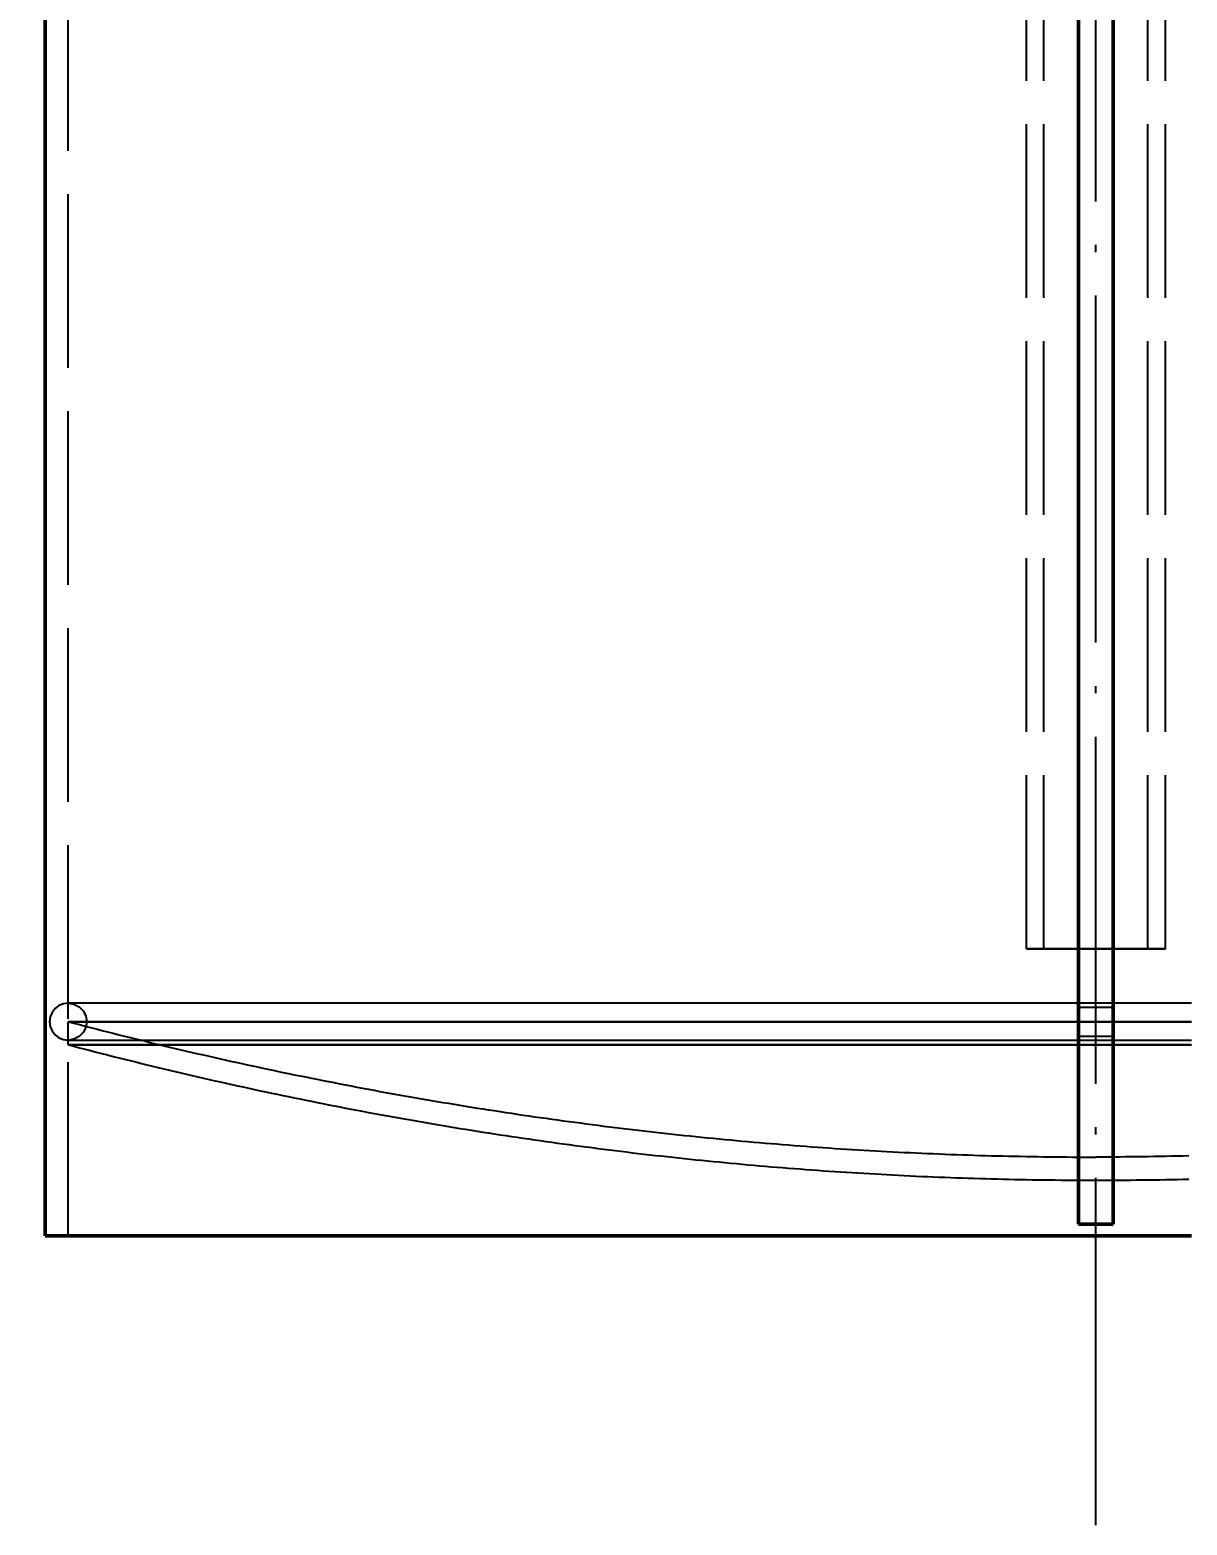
# Model space of a CAD drawing. Header units: millimetres. Extents: x 0 to 420, y 0 to 297.
# Drawn here: x 68.94 to 88.93, y 131 to 156.84 of the extents above; entities that cross this region are included whole.
import ezdxf

# ---------------------------------------------------------------- set-up
doc = ezdxf.new("R2010")
doc.units = ezdxf.units.MM
doc.linetypes.add('ISO02-TRAZOS', pattern=[3.75, 3, -0.75])
doc.linetypes.add('ISO04-TRAZO-PUNTO', pattern=[7.625, 6, -0.75, 0.125, -0.75])
for name, color, linetype, lineweight in [('01-VISIBLE', 7, 'CONTINUOUS', 50), ('02-OCULTA', 4, 'ISO02-TRAZOS', 25), ('03-EJE', 1, 'ISO04-TRAZO-PUNTO', 25), ('04-COTA', 3, 'CONTINUOUS', 25)]:
    doc.layers.add(name, color=color, linetype=linetype, lineweight=lineweight)
doc.styles.add('ISO3098', font='isocpeur.ttf')
doc.dimstyles.new('FLAMA-ISO', dxfattribs={"dimtxt": 3.5, "dimasz": 3, "dimexe": 2, "dimexo": 1, "dimgap": 1, "dimtad": 1, "dimdec": 1, "dimtxsty": 'ISO3098', "dimcen": 2.5, "dimclrd": 3, "dimclre": 3, "dimclrt": 3, "dimazin": 3, "dimtfac": 1, "dimtmove": 0, "dimatfit": 3, "dimlwd": 25, "dimlwe": 25})

msp = doc.modelspace()

# ---------------------------------------------------------------- linework, layer by layer
at = {"layer": '01-VISIBLE'}
for p, q in [((69.2, 136), (69.2, 164.08)), ((87.05, 136.2), (87.05, 164.08)), ((87.65, 136.2), (87.65, 164.08)), ((87.05, 136.2), (87.65, 136.2))]:
    msp.add_line(p, q, dxfattribs=at)
msp.add_lwpolyline([(69.2, 136), (69.3, 136), (69.4, 136), (69.5, 136), (69.6, 136), (69.7, 136), (69.8, 136), (69.9, 136), (70, 136), (70.1, 136), (70.2, 136), (70.3, 136), (70.4, 136), (70.5, 136), (70.6, 136), (70.7, 136), (70.8, 136), (70.9, 136), (71, 136), (71.1, 136), (71.2, 136), (71.3, 136), (71.4, 136), (71.5, 136), (71.6, 136), (71.7, 136), (71.8, 136), (71.9, 136), (72, 136), (72.1, 136), (72.2, 136), (72.3, 136), (72.4, 136), (72.5, 136), (72.6, 136), (72.7, 136), (72.8, 136), (72.9, 136), (73, 136), (73.1, 136), (73.2, 136), (73.3, 136), (73.4, 136), (73.5, 136), (73.6, 136), (73.7, 136), (73.8, 136), (73.9, 136), (74, 136), (74.1, 136), (74.2, 136), (74.3, 136), (74.4, 136), (74.5, 136), (74.6, 136), (74.7, 136), (74.8, 136), (74.9, 136), (75, 136), (75.1, 136), (75.2, 136), (75.3, 136), (75.4, 136), (75.5, 136), (75.6, 136), (75.7, 136), (75.8, 136), (75.9, 136), (76, 136), (76.1, 136), (76.2, 136), (76.3, 136), (76.4, 136), (76.5, 136), (76.6, 136), (76.7, 136), (76.8, 136), (76.9, 136), (77, 136), (77.1, 136), (77.2, 136), (77.3, 136), (77.4, 136), (77.5, 136), (77.6, 136), (77.7, 136), (77.8, 136), (77.9, 136), (78, 136), (78.1, 136), (78.2, 136), (78.3, 136), (78.4, 136), (78.5, 136), (78.6, 136), (78.7, 136), (78.8, 136), (78.9, 136), (79, 136), (79.1, 136), (79.2, 136), (79.3, 136), (79.4, 136), (79.5, 136), (79.6, 136), (79.7, 136), (79.8, 136), (79.9, 136), (80, 136), (80.1, 136), (80.2, 136), (80.3, 136), (80.4, 136), (80.5, 136), (80.6, 136), (80.7, 136), (80.8, 136), (80.9, 136), (81, 136), (81.1, 136), (81.2, 136), (81.3, 136), (81.4, 136), (81.5, 136), (81.6, 136), (81.7, 136), (81.8, 136), (81.9, 136), (82, 136), (82.1, 136), (82.2, 136), (82.3, 136), (82.4, 136), (82.5, 136), (82.6, 136), (82.7, 136), (82.8, 136), (82.9, 136), (83, 136), (83.1, 136), (83.2, 136), (83.3, 136), (83.4, 136), (83.5, 136), (83.6, 136), (83.7, 136), (83.8, 136), (83.9, 136), (84, 136), (84.1, 136), (84.2, 136), (84.3, 136), (84.4, 136), (84.5, 136), (84.6, 136), (84.7, 136), (84.8, 136), (84.9, 136), (85, 136), (85.1, 136), (85.2, 136), (85.3, 136), (85.4, 136), (85.5, 136), (85.6, 136), (85.7, 136), (85.8, 136), (85.9, 136), (86, 136), (86.1, 136), (86.2, 136), (86.3, 136), (86.4, 136), (86.5, 136), (86.6, 136), (86.7, 136), (86.8, 136), (86.9, 136), (87, 136), (87.1, 136), (87.2, 136), (87.3, 136), (87.4, 136), (87.5, 136), (87.6, 136), (87.7, 136), (87.8, 136), (87.9, 136), (88, 136), (88.1, 136), (88.2, 136), (88.3, 136), (88.4, 136), (88.5, 136), (88.6, 136), (88.7, 136), (88.8, 136), (88.9, 136), (89, 136)], dxfattribs=at)
at = {"layer": '02-OCULTA'}
for p, q in [((86.15, 140.96), (86.15, 246.1)), ((86.45, 140.96), (86.45, 246.1)), ((88.25, 140.96), (88.25, 246.1)), ((88.55, 140.96), (88.55, 246.1)), ((69.6, 136), (69.6, 233.435)), ((87.05, 139.948), (87.05, 233.115)), ((87.65, 139.948), (87.65, 233.115)), ((69.6, 139.3), (69.6, 139.7)), ((87.05, 136.2), (87.05, 139.452)), ((87.65, 136.2), (87.65, 139.452)), ((87.05, 136.2), (87.65, 136.2))]:
    msp.add_line(p, q, dxfattribs=at)
for points in [[(88.55, 140.96), (88.45, 140.96), (88.35, 140.96), (88.25, 140.96), (88.15, 140.96), (88.05, 140.96), (87.95, 140.96), (87.85, 140.96), (87.75, 140.96), (87.65, 140.96), (87.55, 140.96), (87.45, 140.96), (87.35, 140.96), (87.25, 140.96), (87.15, 140.96), (87.05, 140.96), (86.95, 140.96), (86.85, 140.96), (86.75, 140.96), (86.65, 140.96), (86.55, 140.96), (86.45, 140.96), (86.35, 140.96), (86.25, 140.96), (86.15, 140.96)], [(86.15, 140.96), (86.25, 140.96), (86.35, 140.96), (86.45, 140.96), (86.55, 140.96), (86.65, 140.96), (86.75, 140.96), (86.85, 140.96), (86.95, 140.96), (87.05, 140.96), (87.15, 140.96), (87.25, 140.96), (87.35, 140.96), (87.45, 140.96), (87.55, 140.96), (87.65, 140.96), (87.75, 140.96), (87.85, 140.96), (87.95, 140.96), (88.05, 140.96), (88.15, 140.96), (88.25, 140.96), (88.35, 140.96), (88.45, 140.96), (88.55, 140.96)], [(88.25, 140.96), (88.15, 140.96), (88.05, 140.96), (87.95, 140.96), (87.85, 140.96), (87.75, 140.96), (87.65, 140.96), (87.55, 140.96), (87.45, 140.96), (87.35, 140.96), (87.25, 140.96), (87.15, 140.96), (87.05, 140.96), (86.95, 140.96), (86.85, 140.96), (86.75, 140.96), (86.65, 140.96), (86.55, 140.96), (86.45, 140.96)], [(86.45, 140.96), (86.55, 140.96), (86.65, 140.96), (86.75, 140.96), (86.85, 140.96), (86.95, 140.96), (87.05, 140.96), (87.15, 140.96), (87.25, 140.96), (87.35, 140.96), (87.45, 140.96), (87.55, 140.96), (87.65, 140.96), (87.75, 140.96), (87.85, 140.96), (87.95, 140.96), (88.05, 140.96), (88.15, 140.96), (88.25, 140.96)], [(69.6, 140.02), (69.517, 140.009), (69.44, 139.977), (69.374, 139.926), (69.323, 139.86), (69.291, 139.783), (69.28, 139.7)], [(89, 140.02), (88.9, 140.02), (88.8, 140.02), (88.7, 140.02), (88.6, 140.02), (88.5, 140.02), (88.4, 140.02), (88.3, 140.02), (88.2, 140.02), (88.1, 140.02), (88, 140.02), (87.9, 140.02), (87.8, 140.02), (87.7, 140.02), (87.6, 140.02), (87.5, 140.02), (87.4, 140.02), (87.3, 140.02), (87.2, 140.02), (87.1, 140.02), (87, 140.02), (86.9, 140.02), (86.8, 140.02), (86.7, 140.02), (86.6, 140.02), (86.5, 140.02), (86.4, 140.02), (86.3, 140.02), (86.2, 140.02), (86.1, 140.02), (86, 140.02), (85.9, 140.02), (85.8, 140.02), (85.7, 140.02), (85.6, 140.02), (85.5, 140.02), (85.4, 140.02), (85.3, 140.02), (85.2, 140.02), (85.1, 140.02), (85, 140.02), (84.9, 140.02), (84.8, 140.02), (84.7, 140.02), (84.6, 140.02), (84.5, 140.02), (84.4, 140.02), (84.3, 140.02), (84.2, 140.02), (84.1, 140.02), (84, 140.02), (83.9, 140.02), (83.8, 140.02), (83.7, 140.02), (83.6, 140.02), (83.5, 140.02), (83.4, 140.02), (83.3, 140.02), (83.2, 140.02), (83.1, 140.02), (83, 140.02), (82.9, 140.02), (82.8, 140.02), (82.7, 140.02), (82.6, 140.02), (82.5, 140.02), (82.4, 140.02), (82.3, 140.02), (82.2, 140.02), (82.1, 140.02), (82, 140.02), (81.9, 140.02), (81.8, 140.02), (81.7, 140.02), (81.6, 140.02), (81.5, 140.02), (81.4, 140.02), (81.3, 140.02), (81.2, 140.02), (81.1, 140.02), (81, 140.02), (80.9, 140.02), (80.8, 140.02), (80.7, 140.02), (80.6, 140.02), (80.5, 140.02), (80.4, 140.02), (80.3, 140.02), (80.2, 140.02), (80.1, 140.02), (80, 140.02), (79.9, 140.02), (79.8, 140.02), (79.7, 140.02), (79.6, 140.02), (79.5, 140.02), (79.4, 140.02), (79.3, 140.02), (79.2, 140.02), (79.1, 140.02), (79, 140.02), (78.9, 140.02), (78.8, 140.02), (78.7, 140.02), (78.6, 140.02), (78.5, 140.02), (78.4, 140.02), (78.3, 140.02), (78.2, 140.02), (78.1, 140.02), (78, 140.02), (77.9, 140.02), (77.8, 140.02), (77.7, 140.02), (77.6, 140.02), (77.5, 140.02), (77.4, 140.02), (77.3, 140.02), (77.2, 140.02), (77.1, 140.02), (77, 140.02), (76.9, 140.02), (76.8, 140.02), (76.7, 140.02), (76.6, 140.02), (76.5, 140.02), (76.4, 140.02), (76.3, 140.02), (76.2, 140.02), (76.1, 140.02), (76, 140.02), (75.9, 140.02), (75.8, 140.02), (75.7, 140.02), (75.6, 140.02), (75.5, 140.02), (75.4, 140.02), (75.3, 140.02), (75.2, 140.02), (75.1, 140.02), (75, 140.02), (74.9, 140.02), (74.8, 140.02), (74.7, 140.02), (74.6, 140.02), (74.5, 140.02), (74.4, 140.02), (74.3, 140.02), (74.2, 140.02), (74.1, 140.02), (74, 140.02), (73.9, 140.02), (73.8, 140.02), (73.7, 140.02), (73.6, 140.02), (73.5, 140.02), (73.4, 140.02), (73.3, 140.02), (73.2, 140.02), (73.1, 140.02), (73, 140.02), (72.9, 140.02), (72.8, 140.02), (72.7, 140.02), (72.6, 140.02), (72.5, 140.02), (72.4, 140.02), (72.3, 140.02), (72.2, 140.02), (72.1, 140.02), (72, 140.02), (71.9, 140.02), (71.8, 140.02), (71.7, 140.02), (71.6, 140.02), (71.5, 140.02), (71.4, 140.02), (71.3, 140.02), (71.2, 140.02), (71.1, 140.02), (71, 140.02), (70.9, 140.02), (70.8, 140.02), (70.7, 140.02), (70.6, 140.02), (70.5, 140.02), (70.4, 140.02), (70.3, 140.02), (70.2, 140.02), (70.1, 140.02), (70, 140.02), (69.9, 140.02), (69.8, 140.02), (69.7, 140.02), (69.6, 140.02)], [(89, 140.02), (88.9, 140.02), (88.8, 140.02), (88.7, 140.02), (88.6, 140.02), (88.5, 140.02), (88.4, 140.02), (88.3, 140.02), (88.2, 140.02), (88.1, 140.02), (88, 140.02), (87.9, 140.02), (87.8, 140.02), (87.7, 140.02), (87.6, 140.02), (87.5, 140.02), (87.4, 140.02), (87.3, 140.02), (87.2, 140.02), (87.1, 140.02), (87, 140.02), (86.9, 140.02), (86.8, 140.02), (86.7, 140.02), (86.6, 140.02), (86.5, 140.02), (86.4, 140.02), (86.3, 140.02), (86.2, 140.02), (86.1, 140.02), (86, 140.02), (85.9, 140.02), (85.8, 140.02), (85.7, 140.02), (85.6, 140.02), (85.5, 140.02), (85.4, 140.02), (85.3, 140.02), (85.2, 140.02), (85.1, 140.02), (85, 140.02), (84.9, 140.02), (84.8, 140.02), (84.7, 140.02), (84.6, 140.02), (84.5, 140.02), (84.4, 140.02), (84.3, 140.02), (84.2, 140.02), (84.1, 140.02), (84, 140.02), (83.9, 140.02), (83.8, 140.02), (83.7, 140.02), (83.6, 140.02), (83.5, 140.02), (83.4, 140.02), (83.3, 140.02), (83.2, 140.02), (83.1, 140.02), (83, 140.02), (82.9, 140.02), (82.8, 140.02), (82.7, 140.02), (82.6, 140.02), (82.5, 140.02), (82.4, 140.02), (82.3, 140.02), (82.2, 140.02), (82.1, 140.02), (82, 140.02), (81.9, 140.02), (81.8, 140.02), (81.7, 140.02), (81.6, 140.02), (81.5, 140.02), (81.4, 140.02), (81.3, 140.02), (81.2, 140.02), (81.1, 140.02), (81, 140.02), (80.9, 140.02), (80.8, 140.02), (80.7, 140.02), (80.6, 140.02), (80.5, 140.02), (80.4, 140.02), (80.3, 140.02), (80.2, 140.02), (80.1, 140.02), (80, 140.02), (79.9, 140.02), (79.8, 140.02), (79.7, 140.02), (79.6, 140.02), (79.5, 140.02), (79.4, 140.02), (79.3, 140.02), (79.2, 140.02), (79.1, 140.02), (79, 140.02), (78.9, 140.02), (78.8, 140.02), (78.7, 140.02), (78.6, 140.02), (78.5, 140.02), (78.4, 140.02), (78.3, 140.02), (78.2, 140.02), (78.1, 140.02), (78, 140.02), (77.9, 140.02), (77.8, 140.02), (77.7, 140.02), (77.6, 140.02), (77.5, 140.02), (77.4, 140.02), (77.3, 140.02), (77.2, 140.02), (77.1, 140.02), (77, 140.02), (76.9, 140.02), (76.8, 140.02), (76.7, 140.02), (76.6, 140.02), (76.5, 140.02), (76.4, 140.02), (76.3, 140.02), (76.2, 140.02), (76.1, 140.02), (76, 140.02), (75.9, 140.02), (75.8, 140.02), (75.7, 140.02), (75.6, 140.02), (75.5, 140.02), (75.4, 140.02), (75.3, 140.02), (75.2, 140.02), (75.1, 140.02), (75, 140.02), (74.9, 140.02), (74.8, 140.02), (74.7, 140.02), (74.6, 140.02), (74.5, 140.02), (74.4, 140.02), (74.3, 140.02), (74.2, 140.02), (74.1, 140.02), (74, 140.02), (73.9, 140.02), (73.8, 140.02), (73.7, 140.02), (73.6, 140.02), (73.5, 140.02), (73.4, 140.02), (73.3, 140.02), (73.2, 140.02), (73.1, 140.02), (73, 140.02), (72.9, 140.02), (72.8, 140.02), (72.7, 140.02), (72.6, 140.02), (72.5, 140.02), (72.4, 140.02), (72.3, 140.02), (72.2, 140.02), (72.1, 140.02), (72, 140.02), (71.9, 140.02), (71.8, 140.02), (71.7, 140.02), (71.6, 140.02), (71.5, 140.02), (71.4, 140.02), (71.3, 140.02), (71.2, 140.02), (71.1, 140.02), (71, 140.02), (70.9, 140.02), (70.8, 140.02), (70.7, 140.02), (70.6, 140.02), (70.5, 140.02), (70.4, 140.02), (70.3, 140.02), (70.2, 140.02), (70.1, 140.02), (70, 140.02), (69.9, 140.02), (69.8, 140.02), (69.7, 140.02), (69.6, 140.02)], [(69.6, 140.02), (69.699, 140.005), (69.788, 139.959), (69.859, 139.888), (69.904, 139.799), (69.92, 139.7), (69.904, 139.601), (69.859, 139.512), (69.788, 139.441), (69.699, 139.396), (69.6, 139.38)], [(87.05, 139.948), (87.15, 139.949), (87.25, 139.95), (87.35, 139.95), (87.45, 139.95), (87.55, 139.949), (87.65, 139.948)], [(87.05, 139.7), (87.05, 139.741), (87.05, 139.783), (87.05, 139.824), (87.05, 139.865), (87.05, 139.907), (87.05, 139.948)], [(87.65, 139.7), (87.65, 139.741), (87.65, 139.783), (87.65, 139.824), (87.65, 139.865), (87.65, 139.907), (87.65, 139.948)], [(69.28, 139.7), (69.291, 139.617), (69.323, 139.54), (69.374, 139.474), (69.44, 139.423), (69.517, 139.391), (69.6, 139.38)], [(89, 139.7), (88.9, 139.7), (88.8, 139.7), (88.7, 139.7), (88.6, 139.7), (88.5, 139.7), (88.4, 139.7), (88.3, 139.7), (88.2, 139.7), (88.1, 139.7), (88, 139.7), (87.9, 139.7), (87.8, 139.7), (87.7, 139.7), (87.6, 139.7), (87.5, 139.7), (87.4, 139.7), (87.3, 139.7), (87.2, 139.7), (87.1, 139.7), (87, 139.7), (86.9, 139.7), (86.8, 139.7), (86.7, 139.7), (86.6, 139.7), (86.5, 139.7), (86.4, 139.7), (86.3, 139.7), (86.2, 139.7), (86.1, 139.7), (86, 139.7), (85.9, 139.7), (85.8, 139.7), (85.7, 139.7), (85.6, 139.7), (85.5, 139.7), (85.4, 139.7), (85.3, 139.7), (85.2, 139.7), (85.1, 139.7), (85, 139.7), (84.9, 139.7), (84.8, 139.7), (84.7, 139.7), (84.6, 139.7), (84.5, 139.7), (84.4, 139.7), (84.3, 139.7), (84.2, 139.7), (84.1, 139.7), (84, 139.7), (83.9, 139.7), (83.8, 139.7), (83.7, 139.7), (83.6, 139.7), (83.5, 139.7), (83.4, 139.7), (83.3, 139.7), (83.2, 139.7), (83.1, 139.7), (83, 139.7), (82.9, 139.7), (82.8, 139.7), (82.7, 139.7), (82.6, 139.7), (82.5, 139.7), (82.4, 139.7), (82.3, 139.7), (82.2, 139.7), (82.1, 139.7), (82, 139.7), (81.9, 139.7), (81.8, 139.7), (81.7, 139.7), (81.6, 139.7), (81.5, 139.7), (81.4, 139.7), (81.3, 139.7), (81.2, 139.7), (81.1, 139.7), (81, 139.7), (80.9, 139.7), (80.8, 139.7), (80.7, 139.7), (80.6, 139.7), (80.5, 139.7), (80.4, 139.7), (80.3, 139.7), (80.2, 139.7), (80.1, 139.7), (80, 139.7), (79.9, 139.7), (79.8, 139.7), (79.7, 139.7), (79.6, 139.7), (79.5, 139.7), (79.4, 139.7), (79.3, 139.7), (79.2, 139.7), (79.1, 139.7), (79, 139.7), (78.9, 139.7), (78.8, 139.7), (78.7, 139.7), (78.6, 139.7), (78.5, 139.7), (78.4, 139.7), (78.3, 139.7), (78.2, 139.7), (78.1, 139.7), (78, 139.7), (77.9, 139.7), (77.8, 139.7), (77.7, 139.7), (77.6, 139.7), (77.5, 139.7), (77.4, 139.7), (77.3, 139.7), (77.2, 139.7), (77.1, 139.7), (77, 139.7), (76.9, 139.7), (76.8, 139.7), (76.7, 139.7), (76.6, 139.7), (76.5, 139.7), (76.4, 139.7), (76.3, 139.7), (76.2, 139.7), (76.1, 139.7), (76, 139.7), (75.9, 139.7), (75.8, 139.7), (75.7, 139.7), (75.6, 139.7), (75.5, 139.7), (75.4, 139.7), (75.3, 139.7), (75.2, 139.7), (75.1, 139.7), (75, 139.7), (74.9, 139.7), (74.8, 139.7), (74.7, 139.7), (74.6, 139.7), (74.5, 139.7), (74.4, 139.7), (74.3, 139.7), (74.2, 139.7), (74.1, 139.7), (74, 139.7), (73.9, 139.7), (73.8, 139.7), (73.7, 139.7), (73.6, 139.7), (73.5, 139.7), (73.4, 139.7), (73.3, 139.7), (73.2, 139.7), (73.1, 139.7), (73, 139.7), (72.9, 139.7), (72.8, 139.7), (72.7, 139.7), (72.6, 139.7), (72.5, 139.7), (72.4, 139.7), (72.3, 139.7), (72.2, 139.7), (72.1, 139.7), (72, 139.7), (71.9, 139.7), (71.8, 139.7), (71.7, 139.7), (71.6, 139.7), (71.5, 139.7), (71.4, 139.7), (71.3, 139.7), (71.2, 139.7), (71.1, 139.7), (71, 139.7), (70.9, 139.7), (70.8, 139.7), (70.7, 139.7), (70.6, 139.7), (70.5, 139.7), (70.4, 139.7), (70.3, 139.7), (70.2, 139.7), (70.1, 139.7), (70, 139.7), (69.9, 139.7), (69.8, 139.7), (69.7, 139.7), (69.6, 139.7)], [(69.6, 139.7), (69.7, 139.7), (69.8, 139.7), (69.9, 139.7), (70, 139.7), (70.1, 139.7), (70.2, 139.7), (70.3, 139.7), (70.4, 139.7), (70.5, 139.7), (70.6, 139.7), (70.7, 139.7), (70.8, 139.7), (70.9, 139.7), (71, 139.7), (71.1, 139.7), (71.2, 139.7), (71.3, 139.7), (71.4, 139.7), (71.5, 139.7), (71.6, 139.7), (71.7, 139.7), (71.8, 139.7), (71.9, 139.7), (72, 139.7), (72.1, 139.7), (72.2, 139.7), (72.3, 139.7), (72.4, 139.7), (72.5, 139.7), (72.6, 139.7), (72.7, 139.7), (72.8, 139.7), (72.9, 139.7), (73, 139.7), (73.1, 139.7), (73.2, 139.7), (73.3, 139.7), (73.4, 139.7), (73.5, 139.7), (73.6, 139.7), (73.7, 139.7), (73.8, 139.7), (73.9, 139.7), (74, 139.7), (74.1, 139.7), (74.2, 139.7), (74.3, 139.7), (74.4, 139.7), (74.5, 139.7), (74.6, 139.7), (74.7, 139.7), (74.8, 139.7), (74.9, 139.7), (75, 139.7), (75.1, 139.7), (75.2, 139.7), (75.3, 139.7), (75.4, 139.7), (75.5, 139.7), (75.6, 139.7), (75.7, 139.7), (75.8, 139.7), (75.9, 139.7), (76, 139.7), (76.1, 139.7), (76.2, 139.7), (76.3, 139.7), (76.4, 139.7), (76.5, 139.7), (76.6, 139.7), (76.7, 139.7), (76.8, 139.7), (76.9, 139.7), (77, 139.7), (77.1, 139.7), (77.2, 139.7), (77.3, 139.7), (77.4, 139.7), (77.5, 139.7), (77.6, 139.7), (77.7, 139.7), (77.8, 139.7), (77.9, 139.7), (78, 139.7), (78.1, 139.7), (78.2, 139.7), (78.3, 139.7), (78.4, 139.7), (78.5, 139.7), (78.6, 139.7), (78.7, 139.7), (78.8, 139.7), (78.9, 139.7), (79, 139.7), (79.1, 139.7), (79.2, 139.7), (79.3, 139.7), (79.4, 139.7), (79.5, 139.7), (79.6, 139.7), (79.7, 139.7), (79.8, 139.7), (79.9, 139.7), (80, 139.7), (80.1, 139.7), (80.2, 139.7), (80.3, 139.7), (80.4, 139.7), (80.5, 139.7), (80.6, 139.7), (80.7, 139.7), (80.8, 139.7), (80.9, 139.7), (81, 139.7), (81.1, 139.7), (81.2, 139.7), (81.3, 139.7), (81.4, 139.7), (81.5, 139.7), (81.6, 139.7), (81.7, 139.7), (81.8, 139.7), (81.9, 139.7), (82, 139.7), (82.1, 139.7), (82.2, 139.7), (82.3, 139.7), (82.4, 139.7), (82.5, 139.7), (82.6, 139.7), (82.7, 139.7), (82.8, 139.7), (82.9, 139.7), (83, 139.7), (83.1, 139.7), (83.2, 139.7), (83.3, 139.7), (83.4, 139.7), (83.5, 139.7), (83.6, 139.7), (83.7, 139.7), (83.8, 139.7), (83.9, 139.7), (84, 139.7), (84.1, 139.7), (84.2, 139.7), (84.3, 139.7), (84.4, 139.7), (84.5, 139.7), (84.6, 139.7), (84.7, 139.7), (84.8, 139.7), (84.9, 139.7), (85, 139.7), (85.1, 139.7), (85.2, 139.7), (85.3, 139.7), (85.4, 139.7), (85.5, 139.7), (85.6, 139.7), (85.7, 139.7), (85.8, 139.7), (85.9, 139.7), (86, 139.7), (86.1, 139.7), (86.2, 139.7), (86.3, 139.7), (86.4, 139.7), (86.5, 139.7), (86.6, 139.7), (86.7, 139.7), (86.8, 139.7), (86.9, 139.7), (87, 139.7), (87.1, 139.7), (87.2, 139.7), (87.3, 139.7), (87.4, 139.7), (87.5, 139.7), (87.6, 139.7), (87.7, 139.7), (87.8, 139.7), (87.9, 139.7), (88, 139.7), (88.1, 139.7), (88.2, 139.7), (88.3, 139.7), (88.4, 139.7), (88.5, 139.7), (88.6, 139.7), (88.7, 139.7), (88.8, 139.7), (88.9, 139.7), (89, 139.7)], [(69.6, 139.7), (69.697, 139.675), (69.794, 139.649), (69.891, 139.624), (69.988, 139.599), (70.085, 139.574), (70.183, 139.549), (70.28, 139.524), (70.377, 139.5), (70.474, 139.475), (70.572, 139.451), (70.669, 139.427), (70.766, 139.403), (70.864, 139.379), (70.961, 139.355), (71.059, 139.331), (71.156, 139.308), (71.254, 139.284), (71.351, 139.261), (71.449, 139.238), (71.546, 139.215), (71.644, 139.192), (71.742, 139.17), (71.839, 139.147), (71.937, 139.125), (72.035, 139.102), (72.133, 139.08), (72.231, 139.058), (72.329, 139.036), (72.426, 139.014), (72.524, 138.993), (72.622, 138.971), (72.72, 138.95), (72.818, 138.929), (72.916, 138.907), (73.015, 138.886), (73.113, 138.866), (73.211, 138.845), (73.309, 138.824), (73.407, 138.804), (73.505, 138.784), (73.604, 138.764), (73.702, 138.744), (73.8, 138.724), (73.899, 138.704), (73.997, 138.684), (74.095, 138.665), (74.194, 138.646), (74.292, 138.627), (74.391, 138.608), (74.489, 138.589), (74.588, 138.57), (74.686, 138.551), (74.785, 138.533), (74.883, 138.514), (74.982, 138.496), (75.081, 138.478), (75.179, 138.46), (75.278, 138.443), (75.377, 138.425), (75.476, 138.407), (75.574, 138.39), (75.673, 138.373), (75.772, 138.356), (75.871, 138.339), (75.97, 138.322), (76.069, 138.305), (76.168, 138.289), (76.267, 138.273), (76.366, 138.256), (76.465, 138.24), (76.564, 138.224), (76.663, 138.208), (76.762, 138.193), (76.861, 138.177), (76.96, 138.162), (77.059, 138.147), (77.158, 138.132), (77.257, 138.117), (77.357, 138.102), (77.456, 138.087), (77.555, 138.073), (77.654, 138.058), (77.754, 138.044), (77.853, 138.03), (77.952, 138.016), (78.052, 138.002), (78.151, 137.989), (78.25, 137.975), (78.35, 137.962), (78.449, 137.949), (78.549, 137.936), (78.648, 137.923), (78.748, 137.91), (78.847, 137.897), (78.947, 137.885), (79.046, 137.872), (79.146, 137.86), (79.245, 137.848), (79.345, 137.836), (79.444, 137.824), (79.544, 137.813), (79.644, 137.801), (79.743, 137.79), (79.843, 137.779), (79.943, 137.768), (80.042, 137.757), (80.142, 137.746), (80.242, 137.735), (80.342, 137.725), (80.441, 137.715), (80.541, 137.704), (80.641, 137.694), (80.741, 137.685), (80.841, 137.675), (80.941, 137.665), (81.04, 137.656), (81.14, 137.647), (81.24, 137.637), (81.34, 137.628), (81.44, 137.62), (81.54, 137.611), (81.64, 137.602), (81.74, 137.594), (81.84, 137.586), (81.94, 137.578), (82.04, 137.57), (82.14, 137.562), (82.24, 137.554), (82.34, 137.547), (82.44, 137.539), (82.54, 137.532), (82.64, 137.525), (82.74, 137.518), (82.84, 137.511), (82.94, 137.505), (83.04, 137.498), (83.14, 137.492), (83.24, 137.486), (83.34, 137.48), (83.441, 137.474), (83.541, 137.468), (83.641, 137.462), (83.741, 137.457), (83.841, 137.452), (83.941, 137.446), (84.041, 137.441), (84.142, 137.437), (84.242, 137.432), (84.342, 137.427), (84.442, 137.423), (84.542, 137.419), (84.643, 137.415), (84.743, 137.411), (84.843, 137.407), (84.943, 137.403), (85.044, 137.4), (85.144, 137.396), (85.244, 137.393), (85.344, 137.39), (85.445, 137.387), (85.545, 137.384), (85.645, 137.382), (85.745, 137.379), (85.846, 137.377), (85.946, 137.375), (86.046, 137.373), (86.146, 137.371), (86.247, 137.369), (86.347, 137.368), (86.447, 137.366), (86.548, 137.365), (86.648, 137.364), (86.748, 137.363), (86.849, 137.362), (86.949, 137.361), (87.049, 137.361), (87.149, 137.36), (87.25, 137.36), (87.35, 137.36)], [(87.05, 139.452), (87.05, 139.494), (87.05, 139.535), (87.05, 139.576), (87.05, 139.618), (87.05, 139.659), (87.05, 139.7)], [(87.65, 139.452), (87.65, 139.494), (87.65, 139.535), (87.65, 139.576), (87.65, 139.618), (87.65, 139.659), (87.65, 139.7)], [(69.6, 139.38), (69.7, 139.38), (69.8, 139.38), (69.9, 139.38), (70, 139.38), (70.1, 139.38), (70.2, 139.38), (70.3, 139.38), (70.4, 139.38), (70.5, 139.38), (70.6, 139.38), (70.7, 139.38), (70.8, 139.38), (70.9, 139.38), (71, 139.38), (71.1, 139.38), (71.2, 139.38), (71.3, 139.38), (71.4, 139.38), (71.5, 139.38), (71.6, 139.38), (71.7, 139.38), (71.8, 139.38), (71.9, 139.38), (72, 139.38), (72.1, 139.38), (72.2, 139.38), (72.3, 139.38), (72.4, 139.38), (72.5, 139.38), (72.6, 139.38), (72.7, 139.38), (72.8, 139.38), (72.9, 139.38), (73, 139.38), (73.1, 139.38), (73.2, 139.38), (73.3, 139.38), (73.4, 139.38), (73.5, 139.38), (73.6, 139.38), (73.7, 139.38), (73.8, 139.38), (73.9, 139.38), (74, 139.38), (74.1, 139.38), (74.2, 139.38), (74.3, 139.38), (74.4, 139.38), (74.5, 139.38), (74.6, 139.38), (74.7, 139.38), (74.8, 139.38), (74.9, 139.38), (75, 139.38), (75.1, 139.38), (75.2, 139.38), (75.3, 139.38), (75.4, 139.38), (75.5, 139.38), (75.6, 139.38), (75.7, 139.38), (75.8, 139.38), (75.9, 139.38), (76, 139.38), (76.1, 139.38), (76.2, 139.38), (76.3, 139.38), (76.4, 139.38), (76.5, 139.38), (76.6, 139.38), (76.7, 139.38), (76.8, 139.38), (76.9, 139.38), (77, 139.38), (77.1, 139.38), (77.2, 139.38), (77.3, 139.38), (77.4, 139.38), (77.5, 139.38), (77.6, 139.38), (77.7, 139.38), (77.8, 139.38), (77.9, 139.38), (78, 139.38), (78.1, 139.38), (78.2, 139.38), (78.3, 139.38), (78.4, 139.38), (78.5, 139.38), (78.6, 139.38), (78.7, 139.38), (78.8, 139.38), (78.9, 139.38), (79, 139.38), (79.1, 139.38), (79.2, 139.38), (79.3, 139.38), (79.4, 139.38), (79.5, 139.38), (79.6, 139.38), (79.7, 139.38), (79.8, 139.38), (79.9, 139.38), (80, 139.38), (80.1, 139.38), (80.2, 139.38), (80.3, 139.38), (80.4, 139.38), (80.5, 139.38), (80.6, 139.38), (80.7, 139.38), (80.8, 139.38), (80.9, 139.38), (81, 139.38), (81.1, 139.38), (81.2, 139.38), (81.3, 139.38), (81.4, 139.38), (81.5, 139.38), (81.6, 139.38), (81.7, 139.38), (81.8, 139.38), (81.9, 139.38), (82, 139.38), (82.1, 139.38), (82.2, 139.38), (82.3, 139.38), (82.4, 139.38), (82.5, 139.38), (82.6, 139.38), (82.7, 139.38), (82.8, 139.38), (82.9, 139.38), (83, 139.38), (83.1, 139.38), (83.2, 139.38), (83.3, 139.38), (83.4, 139.38), (83.5, 139.38), (83.6, 139.38), (83.7, 139.38), (83.8, 139.38), (83.9, 139.38), (84, 139.38), (84.1, 139.38), (84.2, 139.38), (84.3, 139.38), (84.4, 139.38), (84.5, 139.38), (84.6, 139.38), (84.7, 139.38), (84.8, 139.38), (84.9, 139.38), (85, 139.38), (85.1, 139.38), (85.2, 139.38), (85.3, 139.38), (85.4, 139.38), (85.5, 139.38), (85.6, 139.38), (85.7, 139.38), (85.8, 139.38), (85.9, 139.38), (86, 139.38), (86.1, 139.38), (86.2, 139.38), (86.3, 139.38), (86.4, 139.38), (86.5, 139.38), (86.6, 139.38), (86.7, 139.38), (86.8, 139.38), (86.9, 139.38), (87, 139.38), (87.1, 139.38), (87.2, 139.38), (87.3, 139.38), (87.4, 139.38), (87.5, 139.38), (87.6, 139.38), (87.7, 139.38), (87.8, 139.38), (87.9, 139.38), (88, 139.38), (88.1, 139.38), (88.2, 139.38), (88.3, 139.38), (88.4, 139.38), (88.5, 139.38), (88.6, 139.38), (88.7, 139.38), (88.8, 139.38), (88.9, 139.38), (89, 139.38)], [(69.6, 139.38), (69.7, 139.38), (69.8, 139.38), (69.9, 139.38), (70, 139.38), (70.1, 139.38), (70.2, 139.38), (70.3, 139.38), (70.4, 139.38), (70.5, 139.38), (70.6, 139.38), (70.7, 139.38), (70.8, 139.38), (70.9, 139.38), (71, 139.38), (71.1, 139.38), (71.2, 139.38), (71.3, 139.38), (71.4, 139.38), (71.5, 139.38), (71.6, 139.38), (71.7, 139.38), (71.8, 139.38), (71.9, 139.38), (72, 139.38), (72.1, 139.38), (72.2, 139.38), (72.3, 139.38), (72.4, 139.38), (72.5, 139.38), (72.6, 139.38), (72.7, 139.38), (72.8, 139.38), (72.9, 139.38), (73, 139.38), (73.1, 139.38), (73.2, 139.38), (73.3, 139.38), (73.4, 139.38), (73.5, 139.38), (73.6, 139.38), (73.7, 139.38), (73.8, 139.38), (73.9, 139.38), (74, 139.38), (74.1, 139.38), (74.2, 139.38), (74.3, 139.38), (74.4, 139.38), (74.5, 139.38), (74.6, 139.38), (74.7, 139.38), (74.8, 139.38), (74.9, 139.38), (75, 139.38), (75.1, 139.38), (75.2, 139.38), (75.3, 139.38), (75.4, 139.38), (75.5, 139.38), (75.6, 139.38), (75.7, 139.38), (75.8, 139.38), (75.9, 139.38), (76, 139.38), (76.1, 139.38), (76.2, 139.38), (76.3, 139.38), (76.4, 139.38), (76.5, 139.38), (76.6, 139.38), (76.7, 139.38), (76.8, 139.38), (76.9, 139.38), (77, 139.38), (77.1, 139.38), (77.2, 139.38), (77.3, 139.38), (77.4, 139.38), (77.5, 139.38), (77.6, 139.38), (77.7, 139.38), (77.8, 139.38), (77.9, 139.38), (78, 139.38), (78.1, 139.38), (78.2, 139.38), (78.3, 139.38), (78.4, 139.38), (78.5, 139.38), (78.6, 139.38), (78.7, 139.38), (78.8, 139.38), (78.9, 139.38), (79, 139.38), (79.1, 139.38), (79.2, 139.38), (79.3, 139.38), (79.4, 139.38), (79.5, 139.38), (79.6, 139.38), (79.7, 139.38), (79.8, 139.38), (79.9, 139.38), (80, 139.38), (80.1, 139.38), (80.2, 139.38), (80.3, 139.38), (80.4, 139.38), (80.5, 139.38), (80.6, 139.38), (80.7, 139.38), (80.8, 139.38), (80.9, 139.38), (81, 139.38), (81.1, 139.38), (81.2, 139.38), (81.3, 139.38), (81.4, 139.38), (81.5, 139.38), (81.6, 139.38), (81.7, 139.38), (81.8, 139.38), (81.9, 139.38), (82, 139.38), (82.1, 139.38), (82.2, 139.38), (82.3, 139.38), (82.4, 139.38), (82.5, 139.38), (82.6, 139.38), (82.7, 139.38), (82.8, 139.38), (82.9, 139.38), (83, 139.38), (83.1, 139.38), (83.2, 139.38), (83.3, 139.38), (83.4, 139.38), (83.5, 139.38), (83.6, 139.38), (83.7, 139.38), (83.8, 139.38), (83.9, 139.38), (84, 139.38), (84.1, 139.38), (84.2, 139.38), (84.3, 139.38), (84.4, 139.38), (84.5, 139.38), (84.6, 139.38), (84.7, 139.38), (84.8, 139.38), (84.9, 139.38), (85, 139.38), (85.1, 139.38), (85.2, 139.38), (85.3, 139.38), (85.4, 139.38), (85.5, 139.38), (85.6, 139.38), (85.7, 139.38), (85.8, 139.38), (85.9, 139.38), (86, 139.38), (86.1, 139.38), (86.2, 139.38), (86.3, 139.38), (86.4, 139.38), (86.5, 139.38), (86.6, 139.38), (86.7, 139.38), (86.8, 139.38), (86.9, 139.38), (87, 139.38), (87.1, 139.38), (87.2, 139.38), (87.3, 139.38), (87.4, 139.38), (87.5, 139.38), (87.6, 139.38), (87.7, 139.38), (87.8, 139.38), (87.9, 139.38), (88, 139.38), (88.1, 139.38), (88.2, 139.38), (88.3, 139.38), (88.4, 139.38), (88.5, 139.38), (88.6, 139.38), (88.7, 139.38), (88.8, 139.38), (88.9, 139.38), (89, 139.38)], [(89, 139.3), (88.9, 139.3), (88.8, 139.3), (88.7, 139.3), (88.6, 139.3), (88.5, 139.3), (88.4, 139.3), (88.3, 139.3), (88.2, 139.3), (88.1, 139.3), (88, 139.3), (87.9, 139.3), (87.8, 139.3), (87.7, 139.3), (87.6, 139.3), (87.5, 139.3), (87.4, 139.3), (87.3, 139.3), (87.2, 139.3), (87.1, 139.3), (87, 139.3), (86.9, 139.3), (86.8, 139.3), (86.7, 139.3), (86.6, 139.3), (86.5, 139.3), (86.4, 139.3), (86.3, 139.3), (86.2, 139.3), (86.1, 139.3), (86, 139.3), (85.9, 139.3), (85.8, 139.3), (85.7, 139.3), (85.6, 139.3), (85.5, 139.3), (85.4, 139.3), (85.3, 139.3), (85.2, 139.3), (85.1, 139.3), (85, 139.3), (84.9, 139.3), (84.8, 139.3), (84.7, 139.3), (84.6, 139.3), (84.5, 139.3), (84.4, 139.3), (84.3, 139.3), (84.2, 139.3), (84.1, 139.3), (84, 139.3), (83.9, 139.3), (83.8, 139.3), (83.7, 139.3), (83.6, 139.3), (83.5, 139.3), (83.4, 139.3), (83.3, 139.3), (83.2, 139.3), (83.1, 139.3), (83, 139.3), (82.9, 139.3), (82.8, 139.3), (82.7, 139.3), (82.6, 139.3), (82.5, 139.3), (82.4, 139.3), (82.3, 139.3), (82.2, 139.3), (82.1, 139.3), (82, 139.3), (81.9, 139.3), (81.8, 139.3), (81.7, 139.3), (81.6, 139.3), (81.5, 139.3), (81.4, 139.3), (81.3, 139.3), (81.2, 139.3), (81.1, 139.3), (81, 139.3), (80.9, 139.3), (80.8, 139.3), (80.7, 139.3), (80.6, 139.3), (80.5, 139.3), (80.4, 139.3), (80.3, 139.3), (80.2, 139.3), (80.1, 139.3), (80, 139.3), (79.9, 139.3), (79.8, 139.3), (79.7, 139.3), (79.6, 139.3), (79.5, 139.3), (79.4, 139.3), (79.3, 139.3), (79.2, 139.3), (79.1, 139.3), (79, 139.3), (78.9, 139.3), (78.8, 139.3), (78.7, 139.3), (78.6, 139.3), (78.5, 139.3), (78.4, 139.3), (78.3, 139.3), (78.2, 139.3), (78.1, 139.3), (78, 139.3), (77.9, 139.3), (77.8, 139.3), (77.7, 139.3), (77.6, 139.3), (77.5, 139.3), (77.4, 139.3), (77.3, 139.3), (77.2, 139.3), (77.1, 139.3), (77, 139.3), (76.9, 139.3), (76.8, 139.3), (76.7, 139.3), (76.6, 139.3), (76.5, 139.3), (76.4, 139.3), (76.3, 139.3), (76.2, 139.3), (76.1, 139.3), (76, 139.3), (75.9, 139.3), (75.8, 139.3), (75.7, 139.3), (75.6, 139.3), (75.5, 139.3), (75.4, 139.3), (75.3, 139.3), (75.2, 139.3), (75.1, 139.3), (75, 139.3), (74.9, 139.3), (74.8, 139.3), (74.7, 139.3), (74.6, 139.3), (74.5, 139.3), (74.4, 139.3), (74.3, 139.3), (74.2, 139.3), (74.1, 139.3), (74, 139.3), (73.9, 139.3), (73.8, 139.3), (73.7, 139.3), (73.6, 139.3), (73.5, 139.3), (73.4, 139.3), (73.3, 139.3), (73.2, 139.3), (73.1, 139.3), (73, 139.3), (72.9, 139.3), (72.8, 139.3), (72.7, 139.3), (72.6, 139.3), (72.5, 139.3), (72.4, 139.3), (72.3, 139.3), (72.2, 139.3), (72.1, 139.3), (72, 139.3), (71.9, 139.3), (71.8, 139.3), (71.7, 139.3), (71.6, 139.3), (71.5, 139.3), (71.4, 139.3), (71.3, 139.3), (71.2, 139.3), (71.1, 139.3), (71, 139.3), (70.9, 139.3), (70.8, 139.3), (70.7, 139.3), (70.6, 139.3), (70.5, 139.3), (70.4, 139.3), (70.3, 139.3), (70.2, 139.3), (70.1, 139.3), (70, 139.3), (69.9, 139.3), (69.8, 139.3), (69.7, 139.3), (69.6, 139.3)], [(69.6, 139.3), (69.7, 139.3), (69.8, 139.3), (69.9, 139.3), (70, 139.3), (70.1, 139.3), (70.2, 139.3), (70.3, 139.3), (70.4, 139.3), (70.5, 139.3), (70.6, 139.3), (70.7, 139.3), (70.8, 139.3), (70.9, 139.3), (71, 139.3), (71.1, 139.3), (71.2, 139.3), (71.3, 139.3), (71.4, 139.3), (71.5, 139.3), (71.6, 139.3), (71.7, 139.3), (71.8, 139.3), (71.9, 139.3), (72, 139.3), (72.1, 139.3), (72.2, 139.3), (72.3, 139.3), (72.4, 139.3), (72.5, 139.3), (72.6, 139.3), (72.7, 139.3), (72.8, 139.3), (72.9, 139.3), (73, 139.3), (73.1, 139.3), (73.2, 139.3), (73.3, 139.3), (73.4, 139.3), (73.5, 139.3), (73.6, 139.3), (73.7, 139.3), (73.8, 139.3), (73.9, 139.3), (74, 139.3), (74.1, 139.3), (74.2, 139.3), (74.3, 139.3), (74.4, 139.3), (74.5, 139.3), (74.6, 139.3), (74.7, 139.3), (74.8, 139.3), (74.9, 139.3), (75, 139.3), (75.1, 139.3), (75.2, 139.3), (75.3, 139.3), (75.4, 139.3), (75.5, 139.3), (75.6, 139.3), (75.7, 139.3), (75.8, 139.3), (75.9, 139.3), (76, 139.3), (76.1, 139.3), (76.2, 139.3), (76.3, 139.3), (76.4, 139.3), (76.5, 139.3), (76.6, 139.3), (76.7, 139.3), (76.8, 139.3), (76.9, 139.3), (77, 139.3), (77.1, 139.3), (77.2, 139.3), (77.3, 139.3), (77.4, 139.3), (77.5, 139.3), (77.6, 139.3), (77.7, 139.3), (77.8, 139.3), (77.9, 139.3), (78, 139.3), (78.1, 139.3), (78.2, 139.3), (78.3, 139.3), (78.4, 139.3), (78.5, 139.3), (78.6, 139.3), (78.7, 139.3), (78.8, 139.3), (78.9, 139.3), (79, 139.3), (79.1, 139.3), (79.2, 139.3), (79.3, 139.3), (79.4, 139.3), (79.5, 139.3), (79.6, 139.3), (79.7, 139.3), (79.8, 139.3), (79.9, 139.3), (80, 139.3), (80.1, 139.3), (80.2, 139.3), (80.3, 139.3), (80.4, 139.3), (80.5, 139.3), (80.6, 139.3), (80.7, 139.3), (80.8, 139.3), (80.9, 139.3), (81, 139.3), (81.1, 139.3), (81.2, 139.3), (81.3, 139.3), (81.4, 139.3), (81.5, 139.3), (81.6, 139.3), (81.7, 139.3), (81.8, 139.3), (81.9, 139.3), (82, 139.3), (82.1, 139.3), (82.2, 139.3), (82.3, 139.3), (82.4, 139.3), (82.5, 139.3), (82.6, 139.3), (82.7, 139.3), (82.8, 139.3), (82.9, 139.3), (83, 139.3), (83.1, 139.3), (83.2, 139.3), (83.3, 139.3), (83.4, 139.3), (83.5, 139.3), (83.6, 139.3), (83.7, 139.3), (83.8, 139.3), (83.9, 139.3), (84, 139.3), (84.1, 139.3), (84.2, 139.3), (84.3, 139.3), (84.4, 139.3), (84.5, 139.3), (84.6, 139.3), (84.7, 139.3), (84.8, 139.3), (84.9, 139.3), (85, 139.3), (85.1, 139.3), (85.2, 139.3), (85.3, 139.3), (85.4, 139.3), (85.5, 139.3), (85.6, 139.3), (85.7, 139.3), (85.8, 139.3), (85.9, 139.3), (86, 139.3), (86.1, 139.3), (86.2, 139.3), (86.3, 139.3), (86.4, 139.3), (86.5, 139.3), (86.6, 139.3), (86.7, 139.3), (86.8, 139.3), (86.9, 139.3), (87, 139.3), (87.1, 139.3), (87.2, 139.3), (87.3, 139.3), (87.4, 139.3), (87.5, 139.3), (87.6, 139.3), (87.7, 139.3), (87.8, 139.3), (87.9, 139.3), (88, 139.3), (88.1, 139.3), (88.2, 139.3), (88.3, 139.3), (88.4, 139.3), (88.5, 139.3), (88.6, 139.3), (88.7, 139.3), (88.8, 139.3), (88.9, 139.3), (89, 139.3)], [(69.6, 139.3), (69.697, 139.275), (69.794, 139.249), (69.891, 139.224), (69.988, 139.199), (70.085, 139.174), (70.183, 139.149), (70.28, 139.124), (70.377, 139.1), (70.474, 139.075), (70.572, 139.051), (70.669, 139.027), (70.766, 139.003), (70.864, 138.979), (70.961, 138.955), (71.059, 138.931), (71.156, 138.908), (71.254, 138.884), (71.351, 138.861), (71.449, 138.838), (71.546, 138.815), (71.644, 138.792), (71.742, 138.77), (71.839, 138.747), (71.937, 138.725), (72.035, 138.702), (72.133, 138.68), (72.231, 138.658), (72.329, 138.636), (72.426, 138.614), (72.524, 138.593), (72.622, 138.571), (72.72, 138.55), (72.818, 138.529), (72.916, 138.507), (73.015, 138.486), (73.113, 138.466), (73.211, 138.445), (73.309, 138.424), (73.407, 138.404), (73.505, 138.384), (73.604, 138.364), (73.702, 138.344), (73.8, 138.324), (73.899, 138.304), (73.997, 138.284), (74.095, 138.265), (74.194, 138.246), (74.292, 138.227), (74.391, 138.208), (74.489, 138.189), (74.588, 138.17), (74.686, 138.151), (74.785, 138.133), (74.883, 138.114), (74.982, 138.096), (75.081, 138.078), (75.179, 138.06), (75.278, 138.043), (75.377, 138.025), (75.476, 138.007), (75.574, 137.99), (75.673, 137.973), (75.772, 137.956), (75.871, 137.939), (75.97, 137.922), (76.069, 137.905), (76.168, 137.889), (76.267, 137.873), (76.366, 137.856), (76.465, 137.84), (76.564, 137.824), (76.663, 137.808), (76.762, 137.793), (76.861, 137.777), (76.96, 137.762), (77.059, 137.747), (77.158, 137.732), (77.257, 137.717), (77.357, 137.702), (77.456, 137.687), (77.555, 137.673), (77.654, 137.658), (77.754, 137.644), (77.853, 137.63), (77.952, 137.616), (78.052, 137.602), (78.151, 137.589), (78.25, 137.575), (78.35, 137.562), (78.449, 137.549), (78.549, 137.536), (78.648, 137.523), (78.748, 137.51), (78.847, 137.497), (78.947, 137.485), (79.046, 137.472), (79.146, 137.46), (79.245, 137.448), (79.345, 137.436), (79.444, 137.424), (79.544, 137.413), (79.644, 137.401), (79.743, 137.39), (79.843, 137.379), (79.943, 137.368), (80.042, 137.357), (80.142, 137.346), (80.242, 137.335), (80.342, 137.325), (80.441, 137.315), (80.541, 137.304), (80.641, 137.294), (80.741, 137.285), (80.841, 137.275), (80.941, 137.265), (81.04, 137.256), (81.14, 137.247), (81.24, 137.237), (81.34, 137.228), (81.44, 137.22), (81.54, 137.211), (81.64, 137.202), (81.74, 137.194), (81.84, 137.186), (81.94, 137.178), (82.04, 137.17), (82.14, 137.162), (82.24, 137.154), (82.34, 137.147), (82.44, 137.139), (82.54, 137.132), (82.64, 137.125), (82.74, 137.118), (82.84, 137.111), (82.94, 137.105), (83.04, 137.098), (83.14, 137.092), (83.24, 137.086), (83.34, 137.08), (83.441, 137.074), (83.541, 137.068), (83.641, 137.062), (83.741, 137.057), (83.841, 137.052), (83.941, 137.046), (84.041, 137.041), (84.142, 137.037), (84.242, 137.032), (84.342, 137.027), (84.442, 137.023), (84.542, 137.019), (84.643, 137.015), (84.743, 137.011), (84.843, 137.007), (84.943, 137.003), (85.044, 137), (85.144, 136.996), (85.244, 136.993), (85.344, 136.99), (85.445, 136.987), (85.545, 136.984), (85.645, 136.982), (85.745, 136.979), (85.846, 136.977), (85.946, 136.975), (86.046, 136.973), (86.146, 136.971), (86.247, 136.969), (86.347, 136.968), (86.447, 136.966), (86.548, 136.965), (86.648, 136.964), (86.748, 136.963), (86.849, 136.962), (86.949, 136.961), (87.049, 136.961), (87.149, 136.96), (87.25, 136.96), (87.35, 136.96)], [(87.05, 139.452), (87.15, 139.451), (87.25, 139.451), (87.35, 139.45), (87.45, 139.451), (87.55, 139.451), (87.65, 139.452)], [(88.955, 137.379), (88.854, 137.377), (88.754, 137.375), (88.654, 137.373), (88.554, 137.371), (88.453, 137.369), (88.353, 137.368), (88.253, 137.366), (88.152, 137.365), (88.052, 137.364), (87.952, 137.363), (87.851, 137.362), (87.751, 137.361), (87.651, 137.361), (87.551, 137.36), (87.45, 137.36), (87.35, 137.36)], [(87.35, 136.96), (87.45, 136.96), (87.551, 136.96), (87.651, 136.961), (87.751, 136.961), (87.851, 136.962), (87.952, 136.963), (88.052, 136.964), (88.152, 136.965), (88.253, 136.966), (88.353, 136.968), (88.453, 136.969), (88.554, 136.971), (88.654, 136.973), (88.754, 136.975), (88.854, 136.977), (88.955, 136.979)], [(89, 136), (88.9, 136), (88.8, 136), (88.7, 136), (88.6, 136), (88.5, 136), (88.4, 136), (88.3, 136), (88.2, 136), (88.1, 136), (88, 136), (87.9, 136), (87.8, 136), (87.7, 136), (87.6, 136), (87.5, 136), (87.4, 136), (87.3, 136), (87.2, 136), (87.1, 136), (87, 136), (86.9, 136), (86.8, 136), (86.7, 136), (86.6, 136), (86.5, 136), (86.4, 136), (86.3, 136), (86.2, 136), (86.1, 136), (86, 136), (85.9, 136), (85.8, 136), (85.7, 136), (85.6, 136), (85.5, 136), (85.4, 136), (85.3, 136), (85.2, 136), (85.1, 136), (85, 136), (84.9, 136), (84.8, 136), (84.7, 136), (84.6, 136), (84.5, 136), (84.4, 136), (84.3, 136), (84.2, 136), (84.1, 136), (84, 136), (83.9, 136), (83.8, 136), (83.7, 136), (83.6, 136), (83.5, 136), (83.4, 136), (83.3, 136), (83.2, 136), (83.1, 136), (83, 136), (82.9, 136), (82.8, 136), (82.7, 136), (82.6, 136), (82.5, 136), (82.4, 136), (82.3, 136), (82.2, 136), (82.1, 136), (82, 136), (81.9, 136), (81.8, 136), (81.7, 136), (81.6, 136), (81.5, 136), (81.4, 136), (81.3, 136), (81.2, 136), (81.1, 136), (81, 136), (80.9, 136), (80.8, 136), (80.7, 136), (80.6, 136), (80.5, 136), (80.4, 136), (80.3, 136), (80.2, 136), (80.1, 136), (80, 136), (79.9, 136), (79.8, 136), (79.7, 136), (79.6, 136), (79.5, 136), (79.4, 136), (79.3, 136), (79.2, 136), (79.1, 136), (79, 136), (78.9, 136), (78.8, 136), (78.7, 136), (78.6, 136), (78.5, 136), (78.4, 136), (78.3, 136), (78.2, 136), (78.1, 136), (78, 136), (77.9, 136), (77.8, 136), (77.7, 136), (77.6, 136), (77.5, 136), (77.4, 136), (77.3, 136), (77.2, 136), (77.1, 136), (77, 136), (76.9, 136), (76.8, 136), (76.7, 136), (76.6, 136), (76.5, 136), (76.4, 136), (76.3, 136), (76.2, 136), (76.1, 136), (76, 136), (75.9, 136), (75.8, 136), (75.7, 136), (75.6, 136), (75.5, 136), (75.4, 136), (75.3, 136), (75.2, 136), (75.1, 136), (75, 136), (74.9, 136), (74.8, 136), (74.7, 136), (74.6, 136), (74.5, 136), (74.4, 136), (74.3, 136), (74.2, 136), (74.1, 136), (74, 136), (73.9, 136), (73.8, 136), (73.7, 136), (73.6, 136), (73.5, 136), (73.4, 136), (73.3, 136), (73.2, 136), (73.1, 136), (73, 136), (72.9, 136), (72.8, 136), (72.7, 136), (72.6, 136), (72.5, 136), (72.4, 136), (72.3, 136), (72.2, 136), (72.1, 136), (72, 136), (71.9, 136), (71.8, 136), (71.7, 136), (71.6, 136), (71.5, 136), (71.4, 136), (71.3, 136), (71.2, 136), (71.1, 136), (71, 136), (70.9, 136), (70.8, 136), (70.7, 136), (70.6, 136), (70.5, 136), (70.4, 136), (70.3, 136), (70.2, 136), (70.1, 136), (70, 136), (69.9, 136), (69.8, 136), (69.7, 136), (69.6, 136), (69.5, 136), (69.4, 136), (69.3, 136), (69.2, 136)], [(89, 136), (88.9, 136), (88.8, 136), (88.7, 136), (88.6, 136), (88.5, 136), (88.4, 136), (88.3, 136), (88.2, 136), (88.1, 136), (88, 136), (87.9, 136), (87.8, 136), (87.7, 136), (87.6, 136), (87.5, 136), (87.4, 136), (87.3, 136), (87.2, 136), (87.1, 136), (87, 136), (86.9, 136), (86.8, 136), (86.7, 136), (86.6, 136), (86.5, 136), (86.4, 136), (86.3, 136), (86.2, 136), (86.1, 136), (86, 136), (85.9, 136), (85.8, 136), (85.7, 136), (85.6, 136), (85.5, 136), (85.4, 136), (85.3, 136), (85.2, 136), (85.1, 136), (85, 136), (84.9, 136), (84.8, 136), (84.7, 136), (84.6, 136), (84.5, 136), (84.4, 136), (84.3, 136), (84.2, 136), (84.1, 136), (84, 136), (83.9, 136), (83.8, 136), (83.7, 136), (83.6, 136), (83.5, 136), (83.4, 136), (83.3, 136), (83.2, 136), (83.1, 136), (83, 136), (82.9, 136), (82.8, 136), (82.7, 136), (82.6, 136), (82.5, 136), (82.4, 136), (82.3, 136), (82.2, 136), (82.1, 136), (82, 136), (81.9, 136), (81.8, 136), (81.7, 136), (81.6, 136), (81.5, 136), (81.4, 136), (81.3, 136), (81.2, 136), (81.1, 136), (81, 136), (80.9, 136), (80.8, 136), (80.7, 136), (80.6, 136), (80.5, 136), (80.4, 136), (80.3, 136), (80.2, 136), (80.1, 136), (80, 136), (79.9, 136), (79.8, 136), (79.7, 136), (79.6, 136), (79.5, 136), (79.4, 136), (79.3, 136), (79.2, 136), (79.1, 136), (79, 136), (78.9, 136), (78.8, 136), (78.7, 136), (78.6, 136), (78.5, 136), (78.4, 136), (78.3, 136), (78.2, 136), (78.1, 136), (78, 136), (77.9, 136), (77.8, 136), (77.7, 136), (77.6, 136), (77.5, 136), (77.4, 136), (77.3, 136), (77.2, 136), (77.1, 136), (77, 136), (76.9, 136), (76.8, 136), (76.7, 136), (76.6, 136), (76.5, 136), (76.4, 136), (76.3, 136), (76.2, 136), (76.1, 136), (76, 136), (75.9, 136), (75.8, 136), (75.7, 136), (75.6, 136), (75.5, 136), (75.4, 136), (75.3, 136), (75.2, 136), (75.1, 136), (75, 136), (74.9, 136), (74.8, 136), (74.7, 136), (74.6, 136), (74.5, 136), (74.4, 136), (74.3, 136), (74.2, 136), (74.1, 136), (74, 136), (73.9, 136), (73.8, 136), (73.7, 136), (73.6, 136), (73.5, 136), (73.4, 136), (73.3, 136), (73.2, 136), (73.1, 136), (73, 136), (72.9, 136), (72.8, 136), (72.7, 136), (72.6, 136), (72.5, 136), (72.4, 136), (72.3, 136), (72.2, 136), (72.1, 136), (72, 136), (71.9, 136), (71.8, 136), (71.7, 136), (71.6, 136), (71.5, 136), (71.4, 136), (71.3, 136), (71.2, 136), (71.1, 136), (71, 136), (70.9, 136), (70.8, 136), (70.7, 136), (70.6, 136), (70.5, 136), (70.4, 136), (70.3, 136), (70.2, 136), (70.1, 136), (70, 136), (69.9, 136), (69.8, 136), (69.7, 136), (69.6, 136)], [(69.6, 136), (69.7, 136), (69.8, 136), (69.9, 136), (70, 136), (70.1, 136), (70.2, 136), (70.3, 136), (70.4, 136), (70.5, 136), (70.6, 136), (70.7, 136), (70.8, 136), (70.9, 136), (71, 136), (71.1, 136), (71.2, 136), (71.3, 136), (71.4, 136), (71.5, 136), (71.6, 136), (71.7, 136), (71.8, 136), (71.9, 136), (72, 136), (72.1, 136), (72.2, 136), (72.3, 136), (72.4, 136), (72.5, 136), (72.6, 136), (72.7, 136), (72.8, 136), (72.9, 136), (73, 136), (73.1, 136), (73.2, 136), (73.3, 136), (73.4, 136), (73.5, 136), (73.6, 136), (73.7, 136), (73.8, 136), (73.9, 136), (74, 136), (74.1, 136), (74.2, 136), (74.3, 136), (74.4, 136), (74.5, 136), (74.6, 136), (74.7, 136), (74.8, 136), (74.9, 136), (75, 136), (75.1, 136), (75.2, 136), (75.3, 136), (75.4, 136), (75.5, 136), (75.6, 136), (75.7, 136), (75.8, 136), (75.9, 136), (76, 136), (76.1, 136), (76.2, 136), (76.3, 136), (76.4, 136), (76.5, 136), (76.6, 136), (76.7, 136), (76.8, 136), (76.9, 136), (77, 136), (77.1, 136), (77.2, 136), (77.3, 136), (77.4, 136), (77.5, 136), (77.6, 136), (77.7, 136), (77.8, 136), (77.9, 136), (78, 136), (78.1, 136), (78.2, 136), (78.3, 136), (78.4, 136), (78.5, 136), (78.6, 136), (78.7, 136), (78.8, 136), (78.9, 136), (79, 136), (79.1, 136), (79.2, 136), (79.3, 136), (79.4, 136), (79.5, 136), (79.6, 136), (79.7, 136), (79.8, 136), (79.9, 136), (80, 136), (80.1, 136), (80.2, 136), (80.3, 136), (80.4, 136), (80.5, 136), (80.6, 136), (80.7, 136), (80.8, 136), (80.9, 136), (81, 136), (81.1, 136), (81.2, 136), (81.3, 136), (81.4, 136), (81.5, 136), (81.6, 136), (81.7, 136), (81.8, 136), (81.9, 136), (82, 136), (82.1, 136), (82.2, 136), (82.3, 136), (82.4, 136), (82.5, 136), (82.6, 136), (82.7, 136), (82.8, 136), (82.9, 136), (83, 136), (83.1, 136), (83.2, 136), (83.3, 136), (83.4, 136), (83.5, 136), (83.6, 136), (83.7, 136), (83.8, 136), (83.9, 136), (84, 136), (84.1, 136), (84.2, 136), (84.3, 136), (84.4, 136), (84.5, 136), (84.6, 136), (84.7, 136), (84.8, 136), (84.9, 136), (85, 136), (85.1, 136), (85.2, 136), (85.3, 136), (85.4, 136), (85.5, 136), (85.6, 136), (85.7, 136), (85.8, 136), (85.9, 136), (86, 136), (86.1, 136), (86.2, 136), (86.3, 136), (86.4, 136), (86.5, 136), (86.6, 136), (86.7, 136), (86.8, 136), (86.9, 136), (87, 136), (87.1, 136), (87.2, 136), (87.3, 136), (87.4, 136), (87.5, 136), (87.6, 136), (87.7, 136), (87.8, 136), (87.9, 136), (88, 136), (88.1, 136), (88.2, 136), (88.3, 136), (88.4, 136), (88.5, 136), (88.6, 136), (88.7, 136), (88.8, 136), (88.9, 136), (89, 136)]]:
    msp.add_lwpolyline(points, dxfattribs=at)
at = {"layer": '03-EJE'}
msp.add_line((87.35, 131), (87.35, 253.5), dxfattribs=at)

# ---------------------------------------------------------------- dimensions: what is measured, and where the dimension line sits
at = {"layer": '04-COTA'}
msp.add_linear_dim(base=(53, 136), p1=(69.2, 136), p2=(84.35, 248.5), angle=90, dimstyle='FLAMA-ISO', override={"dimlfac": 5}, dxfattribs=at).render()

doc.saveas('drawing.dxf')
